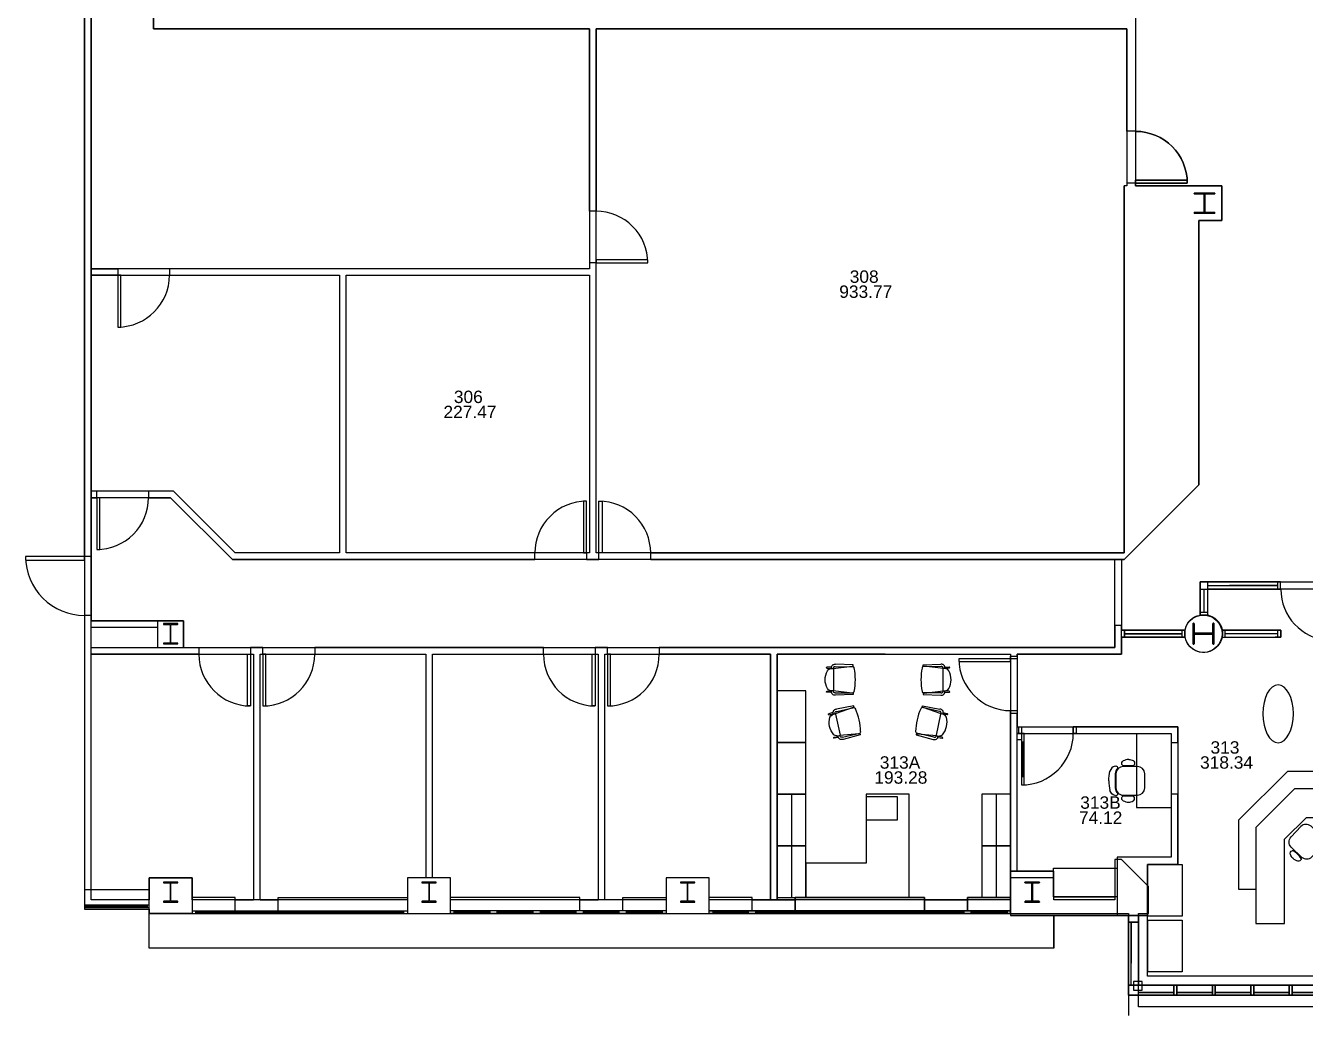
# Model space of a CAD drawing. Header units: inches. Extents: x 0 to 165, y 0 to 113.
# Drawn here: x 0 to 74.3, y 0 to 57.5 of the extents above; entities that cross this region are included whole.
import ezdxf

# ---------------------------------------------------------------- set-up
doc = ezdxf.new("R2010")
doc.units = ezdxf.units.IN
doc.header["$MEASUREMENT"] = 0
for name, color, linetype in [('COE', 2, 'Continuous'), ('Egress', 7, 'Continuous'), ('ExtWalls', 7, 'Continuous'), ('Furnishings', 7, 'Continuous'), ('FYE', 3, 'Continuous'), ('FYE_Info', 7, 'Continuous'), ('IntDoorsWindows', 4, 'Continuous'), ('IntWalls', 5, 'Continuous'), ('Structure', 1, 'Continuous')]:
    doc.layers.add(name, color=color, linetype=linetype)
doc.styles.add('PDF ArialMT', font='arial.ttf')

msp = doc.modelspace()

# ---------------------------------------------------------------- linework, layer by layer
at = {"layer": 'COE'}
for points in [[(3.418, 98.169), (3.418, 6.164), (7.169, 6.164), (7.169, 5.913), (64.006, 5.913), (64.006, 0)], [(82.255, 0.494), (64.587, 0.494), (64.587, 5.913), (65.172, 5.913), (65.172, 7.494), (63.615, 9.054), (63.228, 9.054), (63.228, 6.716), (59.671, 6.716), (59.671, 7.996), (57.171, 7.996), (57.171, 6.716), (39.668, 6.716), (39.668, 7.996), (37.169, 7.996), (37.169, 6.716), (24.668, 6.716), (24.668, 7.996), (22.169, 7.996), (22.169, 6.716), (9.668, 6.716), (9.668, 7.996), (7.169, 7.996), (7.169, 6.716), (3.8, 6.716), (3.8, 97.922)]]:
    msp.add_lwpolyline(points, dxfattribs=at)
for points in [[(3.8, 61.079), (7.422, 61.079), (7.422, 57.283), (32.726, 57.283), (32.726, 43.357), (3.8, 43.357)], [(18.224, 26.858), (12.163, 26.858), (8.577, 30.445), (3.8, 30.445), (3.8, 42.974), (18.224, 42.974)], [(3.8, 30.058), (3.8, 22.914), (9.166, 22.914), (9.166, 21.357), (63.228, 21.357), (63.228, 26.471), (12.002, 26.471), (8.416, 30.058)], [(13.225, 20.97), (13.225, 6.716), (9.668, 6.716), (9.668, 7.996), (7.169, 7.996), (7.169, 6.716), (3.8, 6.716), (3.8, 20.97)], [(23.227, 20.97), (23.227, 7.996), (22.169, 7.996), (22.169, 6.716), (13.608, 6.716), (13.608, 20.97)], [(33.228, 20.97), (33.228, 6.716), (24.668, 6.716), (24.668, 7.996), (23.61, 7.996), (23.61, 20.97)], [(43.225, 20.97), (43.225, 6.716), (39.668, 6.716), (39.668, 7.996), (37.169, 7.996), (37.169, 6.716), (33.611, 6.716), (33.611, 20.97)]]:
    msp.add_lwpolyline(points, close=True, dxfattribs=at)
at = {"layer": 'Egress'}
msp.add_lwpolyline([(3.418, 26.64), (0, 26.64), (0, 26.443), (3.418, 26.443)], close=True, dxfattribs=at)
msp.add_arc((3.417, 26.64), 3.417, 179.99083, 270.00917, dxfattribs=at)
at = {"layer": 'ExtWalls'}
for points in [[(3.8, 78.475), (3.8, 26.64), (3.418, 26.64), (3.418, 78.862)], [(3.8, 7.296), (3.8, 23.223), (3.418, 23.223), (3.418, 6.164), (7.169, 6.164)], [(63.356, 9.198), (63.356, 5.81)], [(63.356, 9.034), (63.356, 5.913)], [(63.356, 6.88), (59.65, 6.88), (59.65, 8.371), (57.171, 8.371), (59.65, 8.371), (59.65, 6.88), (63.228, 6.88)], [(59.671, 3.912), (59.671, 5.81), (59.671, 3.912), (7.169, 3.912), (7.169, 7.996), (9.668, 7.996), (9.668, 5.913), (7.169, 5.913)], [(57.171, 5.913), (57.171, 7.996), (57.171, 5.81), (65.11, 5.81), (57.171, 5.81)], [(7.169, 7.296), (3.418, 7.296)], [(12.167, 6.716), (12.167, 6.839), (9.668, 6.839)], [(12.167, 6.077), (12.167, 6.716), (13.225, 6.716), (12.167, 6.716)], [(14.667, 6.077), (14.667, 6.716), (13.608, 6.716), (14.667, 6.716)], [(14.667, 6.716), (14.667, 6.839), (22.169, 6.839)], [(32.17, 6.716), (32.17, 6.839), (24.668, 6.839)], [(32.17, 6.077), (32.17, 6.716), (33.228, 6.716)], [(34.669, 6.077), (34.669, 6.716), (33.611, 6.716)], [(34.669, 6.716), (34.669, 6.839), (37.169, 6.839)], [(42.171, 6.716), (42.171, 6.839), (39.668, 6.839)], [(42.171, 6.077), (42.171, 6.716), (44.671, 6.716), (44.671, 6.077), (44.671, 6.716), (42.171, 6.716), (44.671, 6.716)], [(7.169, 6.411), (3.418, 6.411)], [(7.169, 6.246), (3.418, 6.246)], [(3.5, 6.411), (3.5, 6.246)], [(7.082, 6.329), (3.5, 6.329)], [(7.082, 6.246), (7.082, 6.411)], [(9.668, 6.077), (22.169, 6.077)], [(9.874, 5.913), (9.874, 6.077)], [(11.957, 5.913), (11.957, 6.077)], [(12.377, 5.913), (12.377, 6.077)], [(14.461, 5.913), (14.461, 6.077)], [(14.876, 5.913), (14.876, 6.077)], [(16.96, 5.913), (16.96, 6.077)], [(17.376, 5.913), (17.376, 6.077)], [(19.459, 5.913), (19.459, 6.077)], [(19.875, 5.913), (19.875, 6.077)], [(21.959, 5.913), (21.959, 6.077)], [(37.169, 6.077), (24.668, 6.077)], [(24.878, 5.913), (24.878, 6.077)], [(26.961, 5.995), (24.878, 5.995)], [(26.961, 5.913), (26.961, 6.077)], [(27.377, 5.913), (27.377, 6.077)], [(29.461, 5.995), (27.377, 5.995)], [(29.461, 5.913), (29.461, 6.077)], [(29.877, 5.913), (29.877, 6.077)], [(31.96, 5.995), (29.877, 5.995)], [(31.96, 5.913), (31.96, 6.077)], [(32.376, 5.913), (32.376, 6.077)], [(34.459, 5.995), (32.376, 5.995)], [(34.459, 5.913), (34.459, 6.077)], [(34.879, 5.913), (34.879, 6.077)], [(36.963, 5.995), (34.879, 5.995)], [(36.963, 5.913), (36.963, 6.077)], [(57.171, 6.077), (39.668, 6.077)], [(39.878, 6.077), (39.878, 5.913)], [(41.961, 5.995), (39.878, 5.995)], [(41.961, 5.913), (41.961, 6.077)], [(42.377, 5.913), (42.377, 6.077)], [(44.461, 5.995), (42.377, 5.995)], [(9.668, 5.913), (22.169, 5.913)], [(37.169, 5.913), (24.668, 5.913)], [(57.171, 5.913), (39.668, 5.913)], [(82.881, 1.173), (82.881, 5.913), (82.881, 1.173), (64.006, 1.173), (64.006, 5.81), (64.006, 1.173), (82.84, 1.173)], [(64.171, 1.754), (64.171, 5.41), (64.171, 3.039)], [(64.587, 1.173), (64.587, 5.81), (64.587, 1.746)], [(81.757, 5.913), (81.757, 2.285), (65.11, 2.285), (65.11, 5.81)]]:
    msp.add_lwpolyline(points, dxfattribs=at)
for points in [[(24.668, 7.996), (22.169, 7.996), (22.169, 5.913), (24.668, 5.913)], [(37.169, 7.996), (37.169, 5.913), (39.668, 5.913), (39.668, 7.996)], [(52.169, 6.839), (44.671, 6.839), (44.671, 6.716), (44.671, 6.839), (52.169, 6.839), (52.169, 6.716)], [(44.671, 6.839), (44.671, 6.716), (44.671, 6.839), (52.169, 6.839)], [(54.672, 6.716), (52.169, 6.716), (52.169, 6.077), (52.169, 6.716), (54.672, 6.716), (54.672, 6.077)], [(54.672, 6.839), (54.672, 6.716), (54.672, 6.839), (57.171, 6.839)], [(54.672, 6.839), (57.171, 6.839)], [(39.668, 6.077), (57.171, 6.077)], [(44.461, 6.077), (44.461, 5.913)], [(44.877, 6.077), (44.877, 5.913)], [(46.96, 6.077), (46.96, 5.913)], [(47.38, 6.077), (47.38, 5.913)], [(49.463, 6.077), (49.463, 5.913)], [(49.879, 6.077), (49.879, 5.913)], [(51.963, 6.077), (51.963, 5.913)], [(52.379, 6.077), (52.379, 5.913)], [(54.462, 6.077), (54.462, 5.913)], [(54.878, 6.077), (54.878, 5.913)], [(54.878, 5.995), (56.961, 5.995)], [(56.961, 6.077), (56.961, 5.913)], [(39.668, 5.913), (57.171, 5.913)], [(64.587, 5.41), (64.006, 5.41)], [(82.84, 1.754), (64.006, 1.754)], [(64.805, 1.964), (64.307, 1.964), (64.307, 1.466), (64.805, 1.466)], [(66.65, 1.173), (66.65, 1.754)], [(66.819, 1.173), (66.819, 1.754)], [(68.882, 1.173), (68.882, 1.754)], [(69.046, 1.173), (69.046, 1.754)], [(71.109, 1.173), (71.109, 1.754)], [(71.278, 1.173), (71.278, 1.754)], [(73.341, 1.173), (73.341, 1.754)], [(73.505, 1.173), (73.505, 1.754)], [(66.65, 1.338), (64.587, 1.338)], [(68.882, 1.338), (66.819, 1.338)], [(71.109, 1.338), (69.046, 1.338)], [(73.341, 1.338), (71.278, 1.338)], [(75.568, 1.338), (73.505, 1.338)]]:
    msp.add_lwpolyline(points, close=True, dxfattribs=at)
at = {"layer": 'ExtWalls', "ltscale": 0.167287}
msp.add_lwpolyline([(9.874, 5.995), (21.959, 5.995)], dxfattribs=at)
msp.add_lwpolyline([(42.377, 5.995), (54.462, 5.995)], close=True, dxfattribs=at)
at = {"layer": 'Furnishings'}
for points in [[(47.973, 18.714), (46.869, 18.846, -0.287472), (46.536, 18.973, -0.254941), (46.536, 20.015, -0.27133), (46.869, 20.143), (47.973, 20.275)], [(52.152, 18.714), (53.256, 18.846, 0.28746), (53.585, 18.973, 0.254941), (53.585, 20.015, 0.271139), (53.256, 20.143), (52.152, 20.275)], [(51.757, 16.359), (52.864, 16.248, 0.281195), (53.214, 16.301, 0.251715), (53.441, 17.318, 0.266669), (53.14, 17.516), (52.09, 17.878)], [(48.364, 16.359), (47.261, 16.248, -0.279278), (46.906, 16.301, -0.254825), (46.684, 17.318)], [(63.368, 14.337, 0.19951), (63.245, 14.037), (63.245, 13.205, 0.198215), (63.368, 12.908)], [(64.319, 12.48, 0.421041), (64.319, 12.715, 0.066024), (63.665, 12.715)], [(63.71, 12.464, 0.106375), (64.023, 12.381, 0.132975), (64.278, 12.451)], [(73.46, 9.775), (74.061, 9.198, 0.414374), (74.65, 9.211), (75.227, 9.816, 0.414169), (75.21, 10.405), (74.609, 10.981, 0.414185), (74.02, 10.965), (73.444, 10.364)]]:
    msp.add_lwpolyline(points, format="xyb", dxfattribs=at)
for points in [[(46.766, 20.233), (46.511, 20.225)], [(46.511, 20.167), (46.766, 20.167)], [(46.894, 20.118), (46.894, 18.87)], [(46.989, 20.258), (48.026, 20.25), (48.026, 20.361), (46.997, 20.398)], [(53.132, 20.258), (52.095, 20.25), (52.095, 20.361), (53.124, 20.398)], [(53.227, 20.118), (53.227, 18.87)], [(53.354, 20.233), (53.61, 20.225)], [(53.61, 20.167), (53.354, 20.167)], [(46.511, 18.821), (46.766, 18.821)], [(46.766, 18.755), (46.511, 18.763)], [(46.989, 18.73), (48.026, 18.735), (48.026, 18.628), (46.997, 18.59)], [(53.132, 18.73), (52.095, 18.735), (52.095, 18.628), (53.124, 18.59)], [(53.61, 18.821), (53.354, 18.821)], [(53.354, 18.755), (53.61, 18.763)], [(48.031, 17.878), (46.981, 17.516)], [(47.075, 17.656), (48.088, 17.87), (48.063, 17.977), (47.055, 17.792)], [(53.046, 17.656), (52.033, 17.87), (52.057, 17.977), (53.07, 17.792)], [(46.861, 17.582), (46.614, 17.52)], [(46.626, 17.462), (46.878, 17.516)], [(47.014, 17.495), (47.281, 16.276)], [(53.107, 17.495), (52.84, 16.276)], [(53.494, 17.462), (53.247, 17.516)], [(53.26, 17.582), (53.507, 17.52)], [(47.405, 16.161), (48.413, 16.392), (48.438, 16.285), (47.442, 16.025)], [(52.72, 16.161), (51.707, 16.392), (51.687, 16.285), (52.679, 16.025)], [(64.476, 16.379), (64.476, 12.072), (66.485, 12.072)], [(46.919, 16.149), (47.166, 16.202)], [(47.178, 16.141), (46.931, 16.091)], [(52.943, 16.141), (53.194, 16.091)], [(53.206, 16.149), (52.955, 16.202)], [(77.236, 14.16), (73.234, 14.16), (70.405, 11.331), (70.405, 7.329), (71.406, 7.329), (71.406, 5.332), (73.073, 5.332), (73.073, 10.228), (74.341, 11.492), (77.236, 11.492)], [(44.444, 12.838), (44.444, 9.841), (44.444, 6.839)], [(56.34, 12.838), (56.34, 9.841), (56.34, 6.839)], [(77.236, 13.159), (73.65, 13.159), (71.406, 10.915), (71.406, 7.329)], [(57.558, 8.371), (59.65, 8.371)]]:
    msp.add_lwpolyline(points, dxfattribs=at)
for points in [[(45.28, 15.84), (45.28, 18.842), (43.612, 18.842), (43.612, 15.84)], [(45.28, 12.838), (45.28, 15.84), (43.612, 15.84), (43.612, 12.838)], [(45.28, 9.841), (45.28, 12.838), (43.612, 12.838), (43.612, 9.841)], [(51.279, 6.839), (51.279, 12.838), (48.78, 12.838), (48.78, 8.84), (45.28, 8.84), (45.28, 6.839)], [(48.78, 11.352), (50.612, 11.352), (50.612, 12.686), (48.78, 12.686)], [(55.504, 12.838), (55.504, 9.841), (57.171, 9.841), (57.171, 12.838)], [(45.28, 6.839), (45.28, 9.841), (43.612, 9.841), (43.612, 6.839)], [(55.504, 9.841), (55.504, 6.839), (57.171, 6.839), (57.171, 9.841)], [(63.356, 6.88), (59.65, 6.88), (59.65, 8.548), (63.356, 8.548)], [(65.118, 8.754), (67.119, 8.754), (67.119, 5.756), (65.118, 5.756)], [(65.13, 5.538), (67.132, 5.538), (67.132, 2.536), (65.13, 2.536)]]:
    msp.add_lwpolyline(points, close=True, dxfattribs=at)
msp.add_lwpolyline([(63.286, 13.205, 0.415842), (63.702, 12.789), (64.533, 12.789, 0.413782), (64.953, 13.205), (64.953, 14.037, 0.41176), (64.533, 14.457), (63.702, 14.457, 0.413782), (63.286, 14.037)], format="xyb", close=True, dxfattribs=at)
for centre, radius, start, end in [((47.013, 20.142), 0.144, 140.45032, 179.58706), ((44.588, 19.494), 3.57, 349.06181, 10.93819), ((55.712, 19.494), 3.745, 169.57933, 190.42067), ((53.128, 20.143), 0.128, 359.72047, 44.78107), ((52.96, 20.196), 0.397, 352.8529, 7.1471), ((47.013, 18.847), 0.144, 180.41285, 219.54716), ((53.128, 18.845), 0.128, 315.22166, 0.27966), ((52.96, 18.792), 0.397, 352.8529, 7.1471), ((47, 17.61), 0.14, 139.304, 186.49248), ((44.748, 16.354), 3.717, 1.98202, 22.96244), ((55.373, 16.354), 3.718, 157.03841, 178.01766), ((64.058, 14.092), 0.769, 92.59617, 116.89096), ((63.356, 14.051), 0.443, 106.16027, 163.04947), ((63.992, 16.687), 2.181, 261.36954, 278.63046), ((64.806, 13.554), 1.937, 178.04076, 194.63962), ((74.064, 9.713), 0.781, 228.45775, 252.5885), ((72.287, 7.749), 2.223, 38.09427, 54.97364)]:
    msp.add_arc(centre, radius, start, end, dxfattribs=at)
for points in [[(46.511, 20.167), (46.499, 20.167), (46.482, 20.18), (46.486, 20.196)], [(46.486, 20.196), (46.486, 20.213), (46.499, 20.225), (46.511, 20.225)], [(46.766, 20.246), (46.771, 20.287), (46.791, 20.32), (46.824, 20.345)], [(46.766, 20.147), (46.766, 20.18), (46.766, 20.213), (46.766, 20.246)], [(46.824, 20.345), (46.874, 20.382), (46.935, 20.398), (46.997, 20.398)], [(46.869, 20.143), (46.882, 20.143), (46.894, 20.13), (46.894, 20.118)], [(46.902, 20.233), (46.927, 20.25), (46.96, 20.258), (46.989, 20.258)], [(47.973, 20.275), (48.031, 20.275), (48.084, 20.229), (48.092, 20.172)], [(52.152, 20.275), (52.09, 20.275), (52.041, 20.229), (52.029, 20.172)], [(53.297, 20.345), (53.247, 20.382), (53.186, 20.398), (53.124, 20.398)], [(53.219, 20.233), (53.194, 20.25), (53.165, 20.258), (53.132, 20.258)], [(53.256, 20.143), (53.239, 20.143), (53.231, 20.13), (53.227, 20.118)], [(53.354, 20.246), (53.35, 20.287), (53.33, 20.32), (53.297, 20.345)], [(53.639, 20.196), (53.639, 20.213), (53.626, 20.225), (53.61, 20.225)], [(53.61, 20.167), (53.626, 20.167), (53.639, 20.18), (53.639, 20.196)], [(46.511, 18.763), (46.499, 18.763), (46.482, 18.776), (46.486, 18.792)], [(46.486, 18.792), (46.486, 18.809), (46.499, 18.821), (46.511, 18.821)], [(46.766, 18.743), (46.766, 18.776), (46.766, 18.809), (46.766, 18.842)], [(46.824, 18.644), (46.791, 18.665), (46.771, 18.702), (46.766, 18.743)], [(46.997, 18.59), (46.935, 18.586), (46.874, 18.607), (46.824, 18.644)], [(46.894, 18.87), (46.894, 18.858), (46.882, 18.846), (46.869, 18.846)], [(46.989, 18.73), (46.96, 18.73), (46.927, 18.739), (46.902, 18.755)], [(48.092, 18.817), (48.084, 18.759), (48.031, 18.714), (47.973, 18.714)], [(52.029, 18.817), (52.041, 18.759), (52.09, 18.714), (52.152, 18.714)], [(53.124, 18.59), (53.186, 18.586), (53.247, 18.607), (53.297, 18.644)], [(53.132, 18.73), (53.165, 18.73), (53.194, 18.739), (53.219, 18.755)], [(53.227, 18.87), (53.231, 18.858), (53.239, 18.846), (53.256, 18.846)], [(53.297, 18.644), (53.33, 18.665), (53.35, 18.702), (53.354, 18.743)], [(53.639, 18.792), (53.639, 18.809), (53.626, 18.821), (53.61, 18.821)], [(53.61, 18.763), (53.626, 18.763), (53.639, 18.776), (53.639, 18.792)], [(72.694, 19.196), (72.204, 19.196), (71.809, 18.442), (71.809, 17.512)], [(73.58, 17.512), (73.58, 18.442), (73.184, 19.196), (72.694, 19.196)], [(48.031, 17.878), (48.088, 17.89), (48.15, 17.862), (48.171, 17.804)], [(52.09, 17.878), (52.033, 17.89), (51.975, 17.862), (51.95, 17.804)], [(46.594, 17.487), (46.589, 17.499), (46.602, 17.516), (46.614, 17.52)], [(46.626, 17.462), (46.614, 17.458), (46.598, 17.471), (46.594, 17.487)], [(46.684, 17.318), (46.738, 17.433), (46.853, 17.508), (46.981, 17.516)], [(46.882, 17.495), (46.874, 17.528), (46.865, 17.561), (46.861, 17.594)], [(46.894, 17.701), (46.935, 17.75), (46.993, 17.779), (47.055, 17.792)], [(46.981, 17.516), (46.972, 17.549), (46.976, 17.582), (46.993, 17.611)], [(46.981, 17.516), (46.993, 17.516), (47.005, 17.508), (47.014, 17.495)], [(46.993, 17.611), (47.018, 17.631), (47.042, 17.648), (47.075, 17.656)], [(53.128, 17.611), (53.107, 17.631), (53.079, 17.648), (53.046, 17.656)], [(53.227, 17.701), (53.186, 17.75), (53.128, 17.779), (53.07, 17.792)], [(53.14, 17.516), (53.128, 17.516), (53.116, 17.508), (53.107, 17.495)], [(53.14, 17.516), (53.149, 17.549), (53.144, 17.582), (53.128, 17.611)], [(53.26, 17.594), (53.268, 17.635), (53.256, 17.672), (53.227, 17.701)], [(53.239, 17.495), (53.252, 17.528), (53.256, 17.561), (53.26, 17.594)], [(53.494, 17.462), (53.511, 17.458), (53.523, 17.471), (53.527, 17.487)], [(53.527, 17.487), (53.532, 17.499), (53.519, 17.516), (53.507, 17.52)], [(71.809, 17.512), (71.809, 16.585), (72.204, 15.832), (72.694, 15.832)], [(72.694, 15.832), (73.184, 15.832), (73.58, 16.585), (73.58, 17.512)], [(48.463, 16.482), (48.463, 16.425), (48.422, 16.371), (48.364, 16.359)], [(51.658, 16.482), (51.658, 16.425), (51.699, 16.371), (51.757, 16.359)], [(46.894, 16.116), (46.894, 16.128), (46.902, 16.145), (46.919, 16.149)], [(46.931, 16.091), (46.915, 16.087), (46.898, 16.099), (46.894, 16.116)], [(47.182, 16.124), (47.174, 16.157), (47.166, 16.19), (47.162, 16.223)], [(47.261, 16.042), (47.224, 16.058), (47.195, 16.087), (47.182, 16.124)], [(47.281, 16.276), (47.281, 16.264), (47.273, 16.252), (47.261, 16.248)], [(47.314, 16.165), (47.285, 16.186), (47.265, 16.215), (47.261, 16.248)], [(47.442, 16.025), (47.38, 16.013), (47.318, 16.017), (47.261, 16.042)], [(47.405, 16.161), (47.372, 16.153), (47.343, 16.157), (47.314, 16.165)], [(52.679, 16.025), (52.741, 16.013), (52.803, 16.017), (52.86, 16.042)], [(52.72, 16.161), (52.749, 16.153), (52.782, 16.157), (52.811, 16.165)], [(52.811, 16.165), (52.836, 16.186), (52.856, 16.215), (52.864, 16.248)], [(52.84, 16.276), (52.84, 16.264), (52.848, 16.252), (52.864, 16.248)], [(52.86, 16.042), (52.897, 16.058), (52.926, 16.087), (52.939, 16.124)], [(52.939, 16.124), (52.951, 16.157), (52.955, 16.19), (52.959, 16.223)], [(53.194, 16.091), (53.206, 16.087), (53.223, 16.099), (53.227, 16.116)], [(53.227, 16.116), (53.231, 16.128), (53.219, 16.145), (53.206, 16.149)], [(64.023, 14.86), (64.113, 14.864), (64.2, 14.839), (64.278, 14.794)], [(62.87, 13.621), (62.862, 13.81), (62.886, 13.995), (62.932, 14.181)], [(63.232, 14.477), (63.29, 14.498), (63.352, 14.473), (63.372, 14.415)], [(63.372, 14.415), (63.381, 14.391), (63.381, 14.362), (63.368, 14.337)], [(63.665, 14.531), (63.607, 14.584), (63.603, 14.683), (63.656, 14.745)], [(63.656, 14.745), (63.673, 14.757), (63.689, 14.769), (63.71, 14.778)], [(64.278, 14.794), (64.356, 14.753), (64.389, 14.654), (64.352, 14.572)], [(64.352, 14.572), (64.344, 14.555), (64.332, 14.543), (64.319, 14.531)], [(63.232, 12.764), (63.088, 12.805), (62.977, 12.921), (62.932, 13.065)], [(63.315, 12.764), (63.29, 12.756), (63.261, 12.756), (63.232, 12.764)], [(63.368, 12.908), (63.393, 12.851), (63.368, 12.789), (63.315, 12.764)], [(63.71, 12.464), (63.632, 12.497), (63.599, 12.583), (63.632, 12.661)], [(63.632, 12.661), (63.64, 12.682), (63.652, 12.698), (63.665, 12.715)], [(64.319, 12.48), (64.307, 12.468), (64.295, 12.46), (64.278, 12.451)], [(73.46, 9.775), (73.291, 9.931), (73.287, 10.195), (73.444, 10.364)], [(73.411, 9.351), (73.382, 9.437), (73.423, 9.532), (73.51, 9.561)], [(73.547, 9.128), (73.481, 9.186), (73.435, 9.264), (73.411, 9.351)], [(73.51, 9.561), (73.526, 9.569), (73.547, 9.569), (73.563, 9.569)], [(73.893, 8.96), (73.872, 8.96), (73.851, 8.96), (73.831, 8.968)], [(74.037, 9.12), (74.041, 9.038), (73.979, 8.964), (73.893, 8.96)]]:
    msp.add_open_spline(points, degree=3, dxfattribs=at)
at = {"layer": 'FYE'}
for points in [[(76.668, 75.342), (68.927, 75.342), (68.927, 70.319), (63.665, 70.321), (63.665, 61.466), (64.42, 61.466), (64.42, 51.335), (64.42, 48.333), (64.422, 48.166)], [(33.111, 57.283), (63.92, 57.283), (63.92, 48.166), (63.753, 48.166)], [(63.755, 48.166), (63.755, 26.858), (33.113, 26.858), (33.113, 57.283)]]:
    msp.add_lwpolyline(points, dxfattribs=at)
for points in [[(64.422, 48.166), (69.421, 48.166), (69.421, 46.165), (68.087, 46.165), (68.087, 30.807), (63.755, 26.471), (63.615, 26.471), (63.615, 26.138), (63.615, 23.136), (63.615, 22.98), (63.615, 22.37), (66.905, 22.374), (67.3, 22.37, -0.344643), (68.169, 23.231), (68.169, 25.17), (77.236, 25.17)], [(69.44, 22.392, -1.001935), (67.3, 21.954), (63.615, 21.954), (63.615, 20.97), (57.558, 20.97), (57.558, 16.766), (66.868, 16.766), (66.868, 8.77), (65.172, 8.77), (65.11, 8.77), (65.11, 5.81), (64.587, 5.81), (64.587, 1.754), (82.296, 1.754), (82.296, 5.913), (81.757, 5.913), (81.757, 7.996), (77.236, 7.996), (77.236, 24.754), (68.589, 24.754), (68.589, 23.251, -0.301802), (69.446, 22.399)]]:
    msp.add_lwpolyline(points, format="xyb", dxfattribs=at)
for points in [[(32.726, 42.974), (32.726, 26.858), (18.611, 26.858), (18.611, 42.974)], [(43.612, 20.97), (57.171, 20.97), (57.171, 6.716), (43.612, 6.716)], [(57.558, 16.379), (66.485, 16.379), (66.485, 9.198), (63.356, 9.198), (63.356, 6.88), (59.65, 6.88), (59.65, 8.371), (57.558, 8.371)]]:
    msp.add_lwpolyline(points, close=True, dxfattribs=at)
at = {"layer": 'IntDoorsWindows'}
msp.add_lwpolyline([(67.424, 48.331, 0.414094), (64.422, 51.333, -0.414094)], format="xyb", close=True, dxfattribs=at)
for points in [[(64.42, 48.333), (64.42, 48.508)], [(64.422, 48.508), (67.424, 48.508), (67.424, 48.331), (64.422, 48.331), (67.424, 48.331), (67.424, 48.508)], [(33.113, 43.691), (36.11, 43.691), (36.11, 43.868), (33.113, 43.868)], [(5.349, 42.974), (5.349, 39.973), (5.522, 39.973), (5.522, 42.974)], [(4.134, 30.058), (4.134, 27.06), (4.311, 27.06), (4.311, 30.058)], [(32.561, 26.858), (32.561, 29.856), (32.384, 29.856), (32.384, 26.858)], [(33.278, 26.858), (33.278, 29.856), (33.455, 29.856), (33.455, 26.858)], [(63.78, 22.164), (67.111, 22.164)], [(13.057, 20.97), (13.057, 17.969), (12.884, 17.969), (12.884, 20.97)], [(13.777, 20.97), (13.777, 17.969), (13.95, 17.969), (13.95, 20.97)], [(33.059, 20.97), (33.059, 17.969), (32.886, 17.969), (32.886, 20.97)], [(33.78, 20.97), (33.78, 17.969), (33.953, 17.969), (33.953, 20.97)], [(57.171, 20.867), (57.558, 20.867), (57.558, 20.699), (57.171, 20.699)], [(57.171, 20.699), (54.17, 20.699), (54.17, 20.555), (57.171, 20.555)], [(57.171, 17.697), (57.558, 17.697), (57.558, 17.532), (57.171, 17.532)], [(57.805, 16.766), (57.805, 16.379), (57.641, 16.379), (57.641, 16.766)], [(57.805, 16.379), (57.805, 13.382), (57.954, 13.382), (57.954, 16.379)], [(60.972, 16.766), (60.972, 16.379), (60.807, 16.379), (60.807, 16.766)]]:
    msp.add_lwpolyline(points, close=True, dxfattribs=at)
for points in [[(64.42, 48.508), (64.42, 48.333)], [(64.422, 48.331), (67.424, 48.331), (67.424, 48.508), (64.422, 48.508)], [(72.83, 24.754), (72.83, 25.17), (68.169, 25.17), (68.169, 23.223)], [(68.169, 24.754), (72.851, 24.754), (72.682, 24.754), (72.682, 25.17)], [(68.379, 24.754), (68.379, 23.416)], [(68.589, 25.17), (68.589, 23.223)], [(68.589, 24.964), (72.682, 24.964), (69.866, 24.964)], [(67.28, 21.954), (67.28, 22.37), (67.28, 21.954), (67.111, 21.954), (63.615, 21.954), (67.28, 21.954), (67.28, 22.374), (63.615, 22.374)], [(66.852, 22.37), (63.615, 22.37), (67.111, 22.37), (66.683, 22.37)], [(63.78, 22.37), (63.78, 21.954), (63.78, 22.374)], [(67.28, 22.37), (67.111, 22.37), (67.111, 21.954)], [(69.425, 21.954), (72.851, 21.954), (72.851, 22.37), (69.425, 22.37), (72.682, 22.37), (72.851, 22.37), (72.851, 21.954), (72.682, 21.954), (72.682, 22.37)], [(69.614, 21.954), (69.614, 22.37)], [(72.517, 22.37), (72.851, 22.37), (72.851, 21.954), (72.517, 21.954)], [(72.851, 21.954), (72.851, 22.37)], [(72.682, 22.164), (69.614, 22.164)], [(57.954, 15.861), (57.805, 15.861)], [(57.88, 13.859), (57.88, 15.861)], [(57.954, 13.859), (57.805, 13.859)]]:
    msp.add_lwpolyline(points, dxfattribs=at)
for centre, radius, start, end in [((64.422, 48.33), 3.002, 0.01172, 89.9884), ((33.112, 43.694), 2.999, 359.94452, 89.97671), ((5.348, 42.975), 3.002, 270.01164, 359.98847), ((4.137, 30.059), 2.999, 269.94454, 359.9768), ((32.558, 26.857), 2.999, 89.94459, 179.97682), ((33.28, 26.857), 2.999, 0.02323, 90.05542), ((75.867, 24.76), 3.016, 180.09797, 265.58153), ((13.06, 20.97), 3.001, 179.99497, 269.9265), ((13.774, 20.974), 3.005, 270.06193, 359.93794), ((33.063, 20.974), 3.005, 180.06206, 269.93807), ((33.776, 20.97), 3.001, 270.07354, 0.00499), ((57.172, 20.699), 3.002, 180.0116, 269.98828), ((57.808, 16.381), 2.999, 269.94447, 359.97688)]:
    msp.add_arc(centre, radius, start, end, dxfattribs=at)
at = {"layer": 'IntWalls'}
for points in [[(64.42, 61.466), (64.42, 51.335), (63.92, 51.335), (63.92, 57.283), (33.111, 57.283), (33.111, 46.692), (32.726, 46.692), (32.726, 57.283), (7.422, 57.283), (7.422, 61.079), (7.134, 61.079), (7.134, 61.466)], [(64.42, 48.166), (64.42, 48.333), (63.92, 48.333), (63.92, 48.166), (63.753, 48.166)], [(36.279, 26.471), (63.615, 26.471), (63.755, 26.471), (68.087, 30.807), (68.087, 46.165), (69.421, 46.165), (69.421, 48.166), (64.422, 48.166), (69.421, 48.166), (69.421, 46.165), (68.087, 46.165), (68.087, 30.807), (63.755, 26.471), (63.615, 26.471), (36.279, 26.471), (36.279, 26.858), (63.755, 26.858), (63.755, 48.166), (63.755, 26.858), (36.279, 26.858)], [(3.8, 43.357), (5.349, 43.357), (5.349, 42.974), (3.8, 42.974)], [(3.8, 30.058), (4.134, 30.058), (4.134, 30.445), (3.8, 30.445)], [(68.169, 23.416), (68.589, 23.416)], [(68.169, 23.251), (68.589, 23.251)], [(9.166, 21.357), (9.166, 22.914), (3.8, 22.914)], [(7.667, 22.527), (3.8, 22.527)], [(7.667, 21.357), (7.667, 22.914)], [(49.896, 20.97), (43.612, 20.97), (43.612, 6.716), (43.612, 20.97), (50.06, 20.97), (57.171, 20.97), (57.171, 20.867), (57.558, 20.867), (57.558, 20.97), (63.615, 20.97), (63.615, 22.65), (63.228, 22.65), (63.228, 21.357), (50.06, 21.357), (36.777, 21.357), (36.777, 20.97), (43.225, 20.97), (43.225, 6.716), (43.225, 20.97), (36.777, 20.97), (43.225, 20.97)], [(67.111, 22.374), (67.111, 21.954), (66.683, 21.954)], [(3.8, 21.357), (10.059, 21.357), (10.059, 20.97), (3.8, 20.97)], [(13.608, 6.716), (13.608, 20.97), (13.777, 20.97), (13.777, 21.357), (13.057, 21.357), (13.057, 20.97), (13.225, 20.97), (13.225, 6.716)], [(23.61, 7.996), (23.61, 20.97), (30.058, 20.97), (30.058, 21.357), (16.779, 21.357), (16.779, 20.97), (23.227, 20.97), (23.227, 7.996)], [(33.611, 6.716), (33.611, 20.97), (33.78, 20.97), (33.78, 21.357), (33.059, 21.357), (33.059, 20.97), (33.228, 20.97), (33.228, 6.716)], [(57.171, 8.371), (57.171, 17.578)], [(57.558, 8.371), (57.558, 17.532), (57.171, 17.532)], [(57.805, 16.379), (57.558, 16.379)], [(57.805, 15.996), (57.558, 15.996)], [(66.485, 15.84), (66.868, 15.84)], [(65.11, 5.81), (65.11, 8.77), (66.868, 8.77), (66.868, 12.838), (66.485, 12.838), (66.485, 9.198), (63.356, 9.198)]]:
    msp.add_lwpolyline(points, dxfattribs=at)
for points in [[(29.559, 26.858), (18.611, 26.858), (18.611, 42.974), (32.726, 42.974), (32.726, 26.858), (32.561, 26.858), (32.561, 26.471), (33.278, 26.471), (33.278, 26.858), (33.113, 26.858), (33.113, 43.691), (32.726, 43.691), (32.726, 43.357), (8.35, 43.357), (8.35, 42.974), (18.224, 42.974), (18.224, 26.858), (12.163, 26.858), (8.577, 30.445), (7.136, 30.445), (7.136, 30.058), (8.416, 30.058), (12.002, 26.471), (29.559, 26.471)], [(67.28, 22.37), (67.28, 21.954)], [(49.896, 21.357), (36.777, 21.357)], [(66.485, 15.84), (66.868, 15.84), (66.868, 16.766), (60.807, 16.766), (60.807, 16.379), (66.485, 16.379)]]:
    msp.add_lwpolyline(points, close=True, dxfattribs=at)
at = {"layer": 'Structure'}
for points in [[(67.819, 47.726), (67.819, 47.751), (69.026, 47.751), (69.026, 47.726), (69.026, 47.751), (67.819, 47.751)], [(68.371, 47.701), (67.844, 47.701)], [(68.396, 46.655), (68.396, 47.676)], [(68.449, 47.676), (68.449, 46.655)], [(69.001, 47.701), (68.474, 47.701)], [(69.026, 46.606), (69.026, 46.581), (67.819, 46.581), (67.819, 46.606), (67.819, 46.581), (69.026, 46.581)], [(67.844, 46.631), (68.371, 46.631)], [(68.474, 46.631), (69.001, 46.631)], [(67.79, 21.555), (67.766, 21.555), (67.766, 22.774), (67.79, 22.774), (67.766, 22.774), (67.766, 21.555)], [(67.815, 22.749), (67.815, 22.214)], [(68.91, 22.214), (68.91, 22.749)], [(68.935, 22.774), (68.96, 22.774), (68.96, 21.555), (68.935, 21.555), (68.96, 21.555), (68.96, 22.774)], [(67.815, 22.111), (67.815, 21.58)], [(67.84, 22.189), (68.886, 22.189)], [(68.886, 22.14), (67.84, 22.14)], [(68.91, 21.58), (68.91, 22.111)], [(58.003, 7.72), (58.003, 7.745), (58.839, 7.745), (58.839, 7.72), (58.839, 7.745), (58.003, 7.745)], [(58.386, 7.696), (58.024, 7.696)], [(58.403, 6.654), (58.403, 7.671)], [(58.44, 7.671), (58.44, 6.654)], [(58.822, 7.696), (58.456, 7.696)], [(58.839, 6.604), (58.839, 6.58), (58.003, 6.58), (58.003, 6.604), (58.003, 6.58), (58.839, 6.58)], [(58.024, 6.629), (58.386, 6.629)], [(58.456, 6.629), (58.822, 6.629)]]:
    msp.add_lwpolyline(points, close=True, dxfattribs=at)
for points in [[(8.84, 22.733), (8.84, 22.757), (7.996, 22.757), (7.996, 22.733)], [(8.013, 22.708), (8.383, 22.708)], [(8.4, 22.683), (8.4, 21.646)], [(8.433, 21.646), (8.433, 22.683)], [(8.453, 22.708), (8.82, 22.708)], [(7.996, 21.596), (7.996, 21.572), (8.84, 21.572), (8.84, 21.596)], [(8.383, 21.621), (8.013, 21.621)], [(8.82, 21.621), (8.453, 21.621)], [(8.832, 7.72), (8.832, 7.745), (8, 7.745), (8, 7.72)], [(8.017, 7.696), (8.383, 7.696)], [(8.4, 7.671), (8.4, 6.654)], [(8.433, 6.654), (8.433, 7.671)], [(8.453, 7.696), (8.816, 7.696)], [(23.832, 7.72), (23.832, 7.745), (23, 7.745), (23, 7.72)], [(23.017, 7.696), (23.383, 7.696)], [(23.4, 7.671), (23.4, 6.654)], [(23.433, 6.654), (23.433, 7.671)], [(23.453, 7.696), (23.816, 7.696)], [(38.836, 7.72), (38.836, 7.745), (38.004, 7.745), (38.004, 7.72)], [(38.021, 7.696), (38.383, 7.696)], [(38.404, 7.671), (38.404, 6.654)], [(38.437, 6.654), (38.437, 7.671)], [(38.453, 7.696), (38.82, 7.696)], [(8, 6.604), (8, 6.58), (8.832, 6.58), (8.832, 6.604)], [(8.383, 6.629), (8.017, 6.629)], [(8.816, 6.629), (8.453, 6.629)], [(23, 6.604), (23, 6.58), (23.832, 6.58), (23.832, 6.604)], [(23.383, 6.629), (23.017, 6.629)], [(23.816, 6.629), (23.453, 6.629)], [(38.004, 6.604), (38.004, 6.58), (38.836, 6.58), (38.836, 6.604)], [(38.383, 6.629), (38.021, 6.629)], [(38.82, 6.629), (38.453, 6.629)]]:
    msp.add_lwpolyline(points, dxfattribs=at)
msp.add_circle((68.361, 22.163), 1.084, dxfattribs=at)
for points in [[(67.819, 47.726), (67.819, 47.713), (67.827, 47.701), (67.844, 47.701)], [(67.819, 47.726), (67.819, 47.713), (67.827, 47.701), (67.844, 47.701)], [(68.396, 47.676), (68.396, 47.689), (68.387, 47.701), (68.371, 47.701)], [(68.396, 47.676), (68.396, 47.689), (68.387, 47.701), (68.371, 47.701)], [(68.474, 47.701), (68.457, 47.701), (68.449, 47.689), (68.449, 47.676)], [(68.474, 47.701), (68.457, 47.701), (68.449, 47.689), (68.449, 47.676)], [(69.001, 47.701), (69.013, 47.701), (69.026, 47.713), (69.026, 47.726)], [(69.001, 47.701), (69.013, 47.701), (69.026, 47.713), (69.026, 47.726)], [(67.844, 46.631), (67.827, 46.631), (67.819, 46.618), (67.819, 46.606)], [(67.844, 46.631), (67.827, 46.631), (67.819, 46.618), (67.819, 46.606)], [(68.371, 46.631), (68.387, 46.631), (68.396, 46.643), (68.396, 46.655)], [(68.371, 46.631), (68.387, 46.631), (68.396, 46.643), (68.396, 46.655)], [(68.449, 46.655), (68.449, 46.643), (68.457, 46.631), (68.474, 46.631)], [(68.449, 46.655), (68.449, 46.643), (68.457, 46.631), (68.474, 46.631)], [(69.026, 46.606), (69.026, 46.618), (69.013, 46.631), (69.001, 46.631)], [(69.026, 46.606), (69.026, 46.618), (69.013, 46.631), (69.001, 46.631)], [(7.996, 22.733), (7.996, 22.72), (8.004, 22.708), (8.013, 22.708)], [(8.4, 22.683), (8.4, 22.696), (8.391, 22.708), (8.383, 22.708)], [(8.453, 22.708), (8.441, 22.708), (8.433, 22.696), (8.433, 22.683)], [(8.82, 22.708), (8.832, 22.708), (8.84, 22.72), (8.84, 22.733)], [(67.815, 22.749), (67.815, 22.761), (67.803, 22.774), (67.79, 22.774)], [(67.815, 22.749), (67.815, 22.761), (67.803, 22.774), (67.79, 22.774)], [(68.935, 22.774), (68.923, 22.774), (68.91, 22.761), (68.91, 22.749)], [(68.935, 22.774), (68.923, 22.774), (68.91, 22.761), (68.91, 22.749)], [(8.013, 21.621), (8.004, 21.621), (7.996, 21.609), (7.996, 21.596)], [(8.383, 21.621), (8.391, 21.621), (8.4, 21.629), (8.4, 21.646)], [(8.433, 21.646), (8.433, 21.629), (8.441, 21.621), (8.453, 21.621)], [(8.84, 21.596), (8.84, 21.609), (8.832, 21.621), (8.82, 21.621)], [(67.79, 21.555), (67.803, 21.555), (67.815, 21.567), (67.815, 21.58)], [(67.79, 21.555), (67.803, 21.555), (67.815, 21.567), (67.815, 21.58)], [(67.815, 22.214), (67.815, 22.202), (67.823, 22.189), (67.84, 22.189)], [(67.815, 22.214), (67.815, 22.202), (67.823, 22.189), (67.84, 22.189)], [(67.84, 22.14), (67.823, 22.14), (67.815, 22.127), (67.815, 22.111)], [(67.84, 22.14), (67.823, 22.14), (67.815, 22.127), (67.815, 22.111)], [(68.886, 22.189), (68.902, 22.189), (68.91, 22.202), (68.91, 22.214)], [(68.886, 22.189), (68.902, 22.189), (68.91, 22.202), (68.91, 22.214)], [(68.91, 22.111), (68.91, 22.127), (68.902, 22.14), (68.886, 22.14)], [(68.91, 22.111), (68.91, 22.127), (68.902, 22.14), (68.886, 22.14)], [(68.91, 21.58), (68.91, 21.567), (68.923, 21.555), (68.935, 21.555)], [(68.91, 21.58), (68.91, 21.567), (68.923, 21.555), (68.935, 21.555)], [(8, 7.72), (8, 7.708), (8.009, 7.696), (8.017, 7.696)], [(8.4, 7.671), (8.4, 7.687), (8.391, 7.696), (8.383, 7.696)], [(8.453, 7.696), (8.441, 7.696), (8.433, 7.687), (8.433, 7.671)], [(8.816, 7.696), (8.824, 7.696), (8.832, 7.708), (8.832, 7.72)], [(23, 7.72), (23, 7.708), (23.009, 7.696), (23.017, 7.696)], [(23.4, 7.671), (23.4, 7.687), (23.391, 7.696), (23.383, 7.696)], [(23.453, 7.696), (23.441, 7.696), (23.433, 7.687), (23.433, 7.671)], [(23.816, 7.696), (23.824, 7.696), (23.832, 7.708), (23.832, 7.72)], [(38.004, 7.72), (38.004, 7.708), (38.009, 7.696), (38.021, 7.696)], [(38.404, 7.671), (38.404, 7.687), (38.396, 7.696), (38.383, 7.696)], [(38.453, 7.696), (38.445, 7.696), (38.437, 7.687), (38.437, 7.671)], [(38.82, 7.696), (38.828, 7.696), (38.836, 7.708), (38.836, 7.72)], [(58.003, 7.72), (58.003, 7.708), (58.011, 7.696), (58.024, 7.696)], [(58.003, 7.72), (58.003, 7.708), (58.011, 7.696), (58.024, 7.696)], [(58.403, 7.671), (58.403, 7.687), (58.394, 7.696), (58.386, 7.696)], [(58.403, 7.671), (58.403, 7.687), (58.394, 7.696), (58.386, 7.696)], [(58.456, 7.696), (58.448, 7.696), (58.44, 7.687), (58.44, 7.671)], [(58.456, 7.696), (58.448, 7.696), (58.44, 7.687), (58.44, 7.671)], [(58.822, 7.696), (58.831, 7.696), (58.839, 7.708), (58.839, 7.72)], [(58.822, 7.696), (58.831, 7.696), (58.839, 7.708), (58.839, 7.72)], [(8.017, 6.629), (8.009, 6.629), (8, 6.617), (8, 6.604)], [(8.383, 6.629), (8.391, 6.629), (8.4, 6.637), (8.4, 6.654)], [(8.433, 6.654), (8.433, 6.637), (8.441, 6.629), (8.453, 6.629)], [(8.832, 6.604), (8.832, 6.617), (8.824, 6.629), (8.816, 6.629)], [(23.017, 6.629), (23.009, 6.629), (23, 6.617), (23, 6.604)], [(23.383, 6.629), (23.391, 6.629), (23.4, 6.637), (23.4, 6.654)], [(23.433, 6.654), (23.433, 6.637), (23.441, 6.629), (23.453, 6.629)], [(23.832, 6.604), (23.832, 6.617), (23.824, 6.629), (23.816, 6.629)], [(38.021, 6.629), (38.009, 6.629), (38.004, 6.617), (38.004, 6.604)], [(38.383, 6.629), (38.396, 6.629), (38.404, 6.637), (38.404, 6.654)], [(38.437, 6.654), (38.437, 6.637), (38.445, 6.629), (38.453, 6.629)], [(38.836, 6.604), (38.836, 6.617), (38.828, 6.629), (38.82, 6.629)], [(58.024, 6.629), (58.011, 6.629), (58.003, 6.617), (58.003, 6.604)], [(58.024, 6.629), (58.011, 6.629), (58.003, 6.617), (58.003, 6.604)], [(58.386, 6.629), (58.394, 6.629), (58.403, 6.637), (58.403, 6.654)], [(58.386, 6.629), (58.394, 6.629), (58.403, 6.637), (58.403, 6.654)], [(58.44, 6.654), (58.44, 6.637), (58.448, 6.629), (58.456, 6.629)], [(58.44, 6.654), (58.44, 6.637), (58.448, 6.629), (58.456, 6.629)], [(58.839, 6.604), (58.839, 6.617), (58.831, 6.629), (58.822, 6.629)], [(58.839, 6.604), (58.839, 6.617), (58.831, 6.629), (58.822, 6.629)]]:
    msp.add_open_spline(points, degree=3, dxfattribs=at)

# ---------------------------------------------------------------- texts
at = {"layer": 'FYE_Info', "char_height": 0.72, "attachment_point": 4, "style": 'PDF ArialMT'}
for s, insert in [('308', (47.833, 42.893)), ('933.77', (47.226, 42.021)), ('306', (24.857, 35.913)), ('227.47', (24.251, 35.041)), ('313', (68.773, 15.555)), ('313A', (49.578, 14.682)), ('318.34', (68.166, 14.682)), ('193.28', (49.262, 13.81)), ('313B', (61.211, 12.356)), ('74.12', (61.138, 11.483))]:
    msp.add_mtext(s, dxfattribs=dict(at, insert=insert))

doc.saveas('drawing.dxf')
